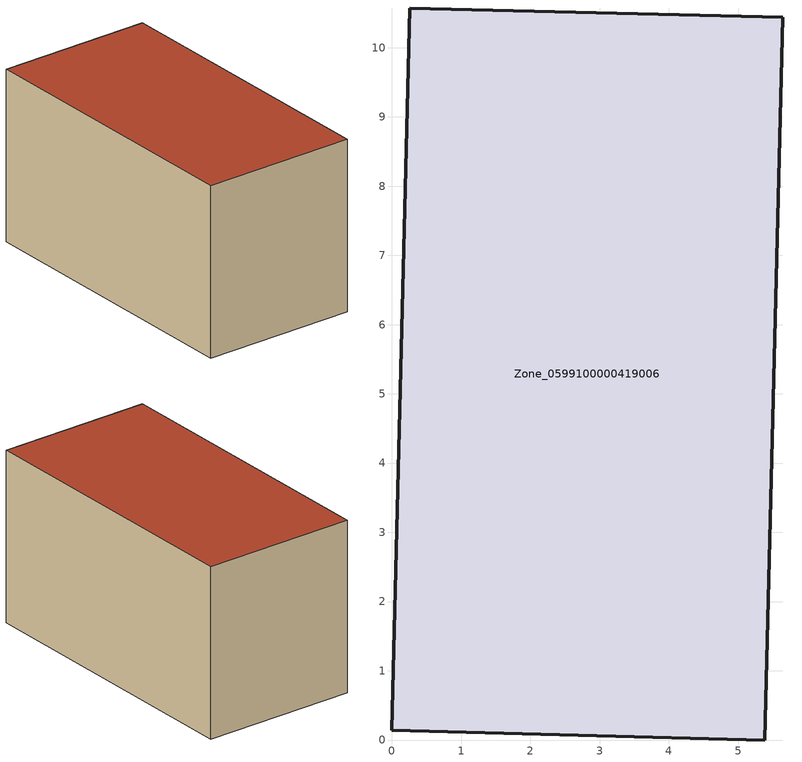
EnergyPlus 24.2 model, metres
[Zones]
Zone_0599100000419006
 floor ground (C_G): 0,0.14 0.26,10.57 5.64,10.44 5.38,0 z0
 wall outside (C_F): 0.26,10.57 0,0.14 5.38,0 5.64,10.44 0.26,10.57 z0:5.99
 roof outside (C_R): 5.38,0 5.64,10.44 0.26,10.57 0,0.14 z5.99
[BUILDING]
Pand.0599100000419006: North Axis=0; Terrain=City; Loads Convergence Tolerance Value=0.04; Temperature Convergence Tolerance Value=0.4; Solar Distribution=FullExterior; Maximum Number of Warmup Days=25; Minimum Number of Warmup Days=1
[Site:Location]
Rotterdam.The.Hague.AP_ZH_NLD Design_Conditions: Latitude=51.96; Longitude=4.45; Time Zone=1; Elevation=-4.5
[SITE:GROUNDTEMPERATURE:BUILDINGSURFACE]
18, 18, 18, 18, 18, 18, 18, 18, 18, 18, 18, 18
[MATERIAL] Thermal Absorptance=0.9; Solar Absorptance=0.7; Visible Absorptance=0.7
Name | Roughness | Thickness | Conductivity | Density | Specific Heat
G.TI.1992-2005 | MediumSmooth | 0.15 | 0.06 | 540 | 1210
F.TI.1992-2005 | Rough | 0.3 | 0.12 | 1920 | 840
R.TI.1992-2005 | MediumRough | 0.2 | 0.08 | 1500 | 1000
[CONSTRUCTION]
C_G: G.TI.1992-2005
C_F: F.TI.1992-2005
C_R: R.TI.1992-2005
[ZONE]
Zone_0599100000419006: Type=1; Multiplier=1; Ceiling Height=Autocalculate; Volume=Autocalculate; Floor Area=autocalculate; Part of Total Floor Area=Yes
[ZONEINFILTRATION:DESIGNFLOWRATE]
Infil_Zone_0599100000419006: Zone or ZoneList or Space or SpaceList=Zone_0599100000419006; Schedule=AlwaysOn; Design Flow Rate Calculation Method=Flow/Area; Flow Rate per Floor Area=0.0015; Constant Term Coefficient=1; Temperature Term Coefficient=0; Velocity Term Coefficient=0; Velocity Squared Term Coefficient=0
[HVACTEMPLATE:ZONE:IDEALLOADSAIRSYSTEM]
Zone_0599100000419006: Maximum Heating Supply Air Temperature=50; Minimum Cooling Supply Air Temperature=13; Maximum Heating Supply Air Humidity Ratio=0.0156; Minimum Cooling Supply Air Humidity Ratio=0.0077; Heating Limit=NoLimit; Cooling Limit=NoLimit; Dehumidification Control Type=ConstantSensibleHeatRatio; Cooling Sensible Heat Ratio=0.7; Dehumidification Setpoint=60; Humidification Control Type=None; Humidification Setpoint=30; Outdoor Air Method=None; Outdoor Air Flow Rate per Person=0.00944; Outdoor Air Flow Rate per Zone Floor Area=0; Outdoor Air Flow Rate per Zone=0; Demand Controlled Ventilation Type=None; Outdoor Air Economizer Type=NoEconomizer; Heat Recovery Type=None; Sensible Heat Recovery Effectiveness=0.7; Latent Heat Recovery Effectiveness=0.65
[ZONECONTROL:THERMOSTAT]
ThermostatControl_Zone_0599100000419006: Zone or ZoneList=Zone_0599100000419006; Control Type Schedule=DualSetpointControlType; Control 1=Thermostat_Zone_0599100000419006; Temperature Difference Between Cutout And Setpoint=0
[THERMOSTATSETPOINT:DUALSETPOINT]
Thermostat_Zone_0599100000419006: Heating Setpoint Temperature Schedule=HeatingSetpoint_Zone_0599100000419006; Cooling Setpoint Temperature Schedule=CoolingSetpoint_Zone_0599100000419006
[SCHEDULE:COMPACT]
HeatingSetpoint_Zone_0599100000419006: Through: 12/31, For: AllDays, Until: 24:00, 21
CoolingSetpoint_Zone_0599100000419006: Through: 12/31, For: AllDays, Until: 24:00, 24
DualSetpointControlType: Through: 12/31, For: AllDays, Until: 24:00, 4
AlwaysOn: Through: 12/31, For: AllDays, Until: 24:00, 1
